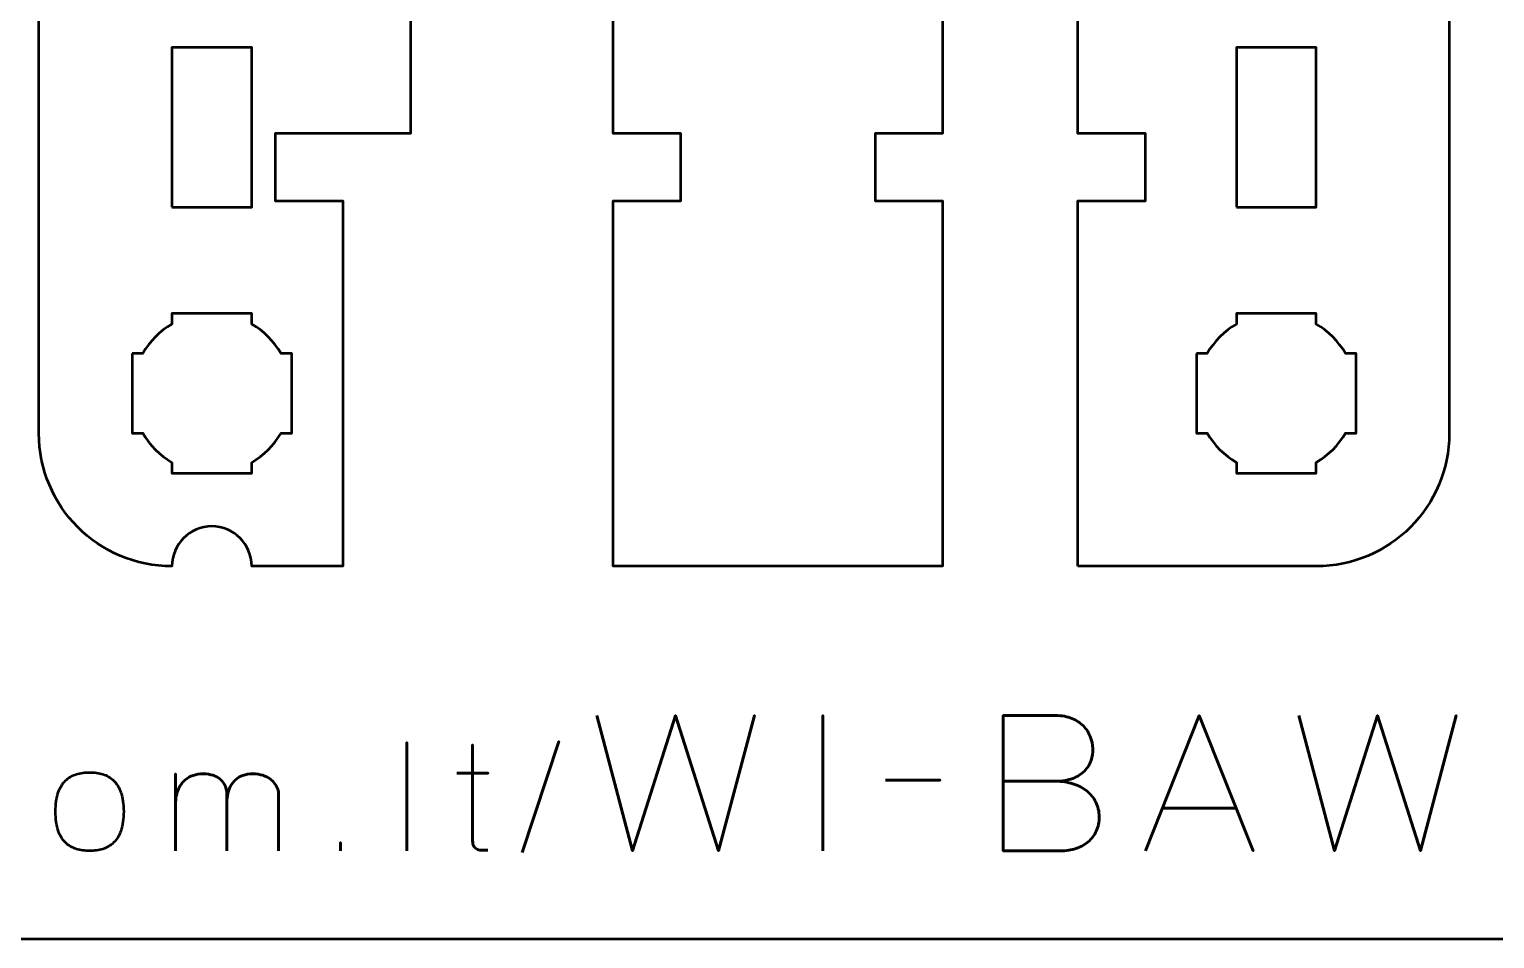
# Model space of a CAD drawing. Header units: centimetres. Extents: x -21 to 0, y -29.7 to 0.
# Drawn here: x -11.29 to -5.78, y -29.7 to -26.28 of the extents above; entities that cross this region are included whole.
import ezdxf

# ---------------------------------------------------------------- set-up
doc = ezdxf.new("R2010")
doc.units = ezdxf.units.CM
doc.header["$MEASUREMENT"] = 0
doc.layers.add('Layer 1', color=7, linetype='Continuous')

msp = doc.modelspace()

# ---------------------------------------------------------------- linework, layer by layer
at = {"layer": 'Layer 1', "lineweight": 53}
for points in [[(-10.75, -26.95), (-10.45, -26.95), (-10.45, -26.35), (-10.75, -26.35), (-10.75, -26.95)], [(-6.75, -26.95), (-6.45, -26.95), (-6.45, -26.35), (-6.75, -26.35), (-6.75, -26.95)]]:
    msp.add_lwpolyline(points, close=True, dxfattribs=at)
at = {"layer": 'Layer 1', "color": 1, "lineweight": 53}
msp.add_open_spline([(-21.00003, -29.19995), (-21.00003, -29.19995), (-21.00003, -8.29992), (-21.00003, -8.29992), (-21.00003, -8.29992), (-21.00003, -8.21709), (-20.93286, -8.14992), (-20.85003, -8.14992), (-20.85003, -8.14992), (-20.7672, -8.14992), (-20.70003, -8.08275), (-20.70003, -7.99992), (-20.70003, -7.99992), (-20.70003, -7.91709), (-20.7672, -7.84992), (-20.85003, -7.84992), (-20.85003, -7.84992), (-20.93286, -7.84992), (-21.00003, -7.78275), (-21.00003, -7.69992), (-21.00003, -7.69992), (-21.00003, -7.61709), (-20.93286, -7.54992), (-20.85003, -7.54992), (-20.85003, -7.54992), (-20.7672, -7.54992), (-20.70003, -7.48275), (-20.70003, -7.39992), (-20.70003, -7.39992), (-20.70003, -7.31709), (-20.7672, -7.24992), (-20.85003, -7.24992), (-20.85003, -7.24992), (-20.93286, -7.24992), (-21.00003, -7.18275), (-21.00003, -7.09992), (-21.00003, -7.09992), (-21.00003, -7.01709), (-20.93286, -6.94992), (-20.85003, -6.94992), (-20.85003, -6.94992), (-20.7672, -6.94992), (-20.70003, -6.88275), (-20.70003, -6.79992), (-20.70003, -6.79992), (-20.70003, -6.71709), (-20.7672, -6.64992), (-20.85003, -6.64992), (-20.85003, -6.64992), (-20.93286, -6.64992), (-21.00003, -6.58275), (-21.00003, -6.49992), (-21.00003, -6.49992), (-21.00003, -6.41709), (-20.93286, -6.34992), (-20.85003, -6.34992), (-20.85003, -6.34992), (-20.7672, -6.34992), (-20.70003, -6.28275), (-20.70003, -6.19992), (-20.70003, -6.19992), (-20.70003, -6.11709), (-20.7672, -6.04992), (-20.85003, -6.04992), (-20.85003, -6.04992), (-20.93286, -6.04992), (-21.00003, -5.98275), (-21.00003, -5.89992), (-21.00003, -5.89992), (-21.00003, -5.81709), (-20.93286, -5.74992), (-20.85003, -5.74992), (-20.85003, -5.74992), (-20.7672, -5.74992), (-20.70003, -5.68275), (-20.70003, -5.59992), (-20.70003, -5.59992), (-20.70003, -5.51709), (-20.7672, -5.44992), (-20.85003, -5.44992), (-20.85003, -5.44992), (-20.93286, -5.44992), (-21.00003, -5.38275), (-21.00003, -5.29992), (-21.00003, -5.29992), (-21.00003, -5.21709), (-20.93286, -5.14992), (-20.85003, -5.14992), (-20.85003, -5.14992), (-20.7672, -5.14992), (-20.70003, -5.08275), (-20.70003, -4.99992), (-20.70003, -4.99992), (-20.70003, -4.91709), (-20.7672, -4.84992), (-20.85003, -4.84992), (-20.85003, -4.84992), (-20.93286, -4.84992), (-21.00003, -4.78275), (-21.00003, -4.69992), (-21.00003, -4.69992), (-21.00003, -4.61709), (-20.93286, -4.54992), (-20.85003, -4.54992), (-20.85003, -4.54992), (-20.7672, -4.54992), (-20.70003, -4.48275), (-20.70003, -4.39992), (-20.70003, -4.39992), (-20.70003, -4.31709), (-20.7672, -4.24992), (-20.85003, -4.24992), (-20.85003, -4.24992), (-20.93286, -4.24992), (-21.00003, -4.18275), (-21.00003, -4.09992), (-21.00003, -4.09992), (-21.00003, -4.01709), (-20.93286, -3.94992), (-20.85003, -3.94992), (-20.85003, -3.94992), (-20.7672, -3.94992), (-20.70003, -3.88275), (-20.70003, -3.79992), (-20.70003, -3.79992), (-20.70003, -3.71709), (-20.7672, -3.64992), (-20.85003, -3.64992), (-20.85003, -3.64992), (-20.93286, -3.64992), (-21.00003, -3.58275), (-21.00003, -3.49992), (-21.00003, -3.49992), (-21.00003, -3.41709), (-20.93286, -3.34992), (-20.85003, -3.34992), (-20.85003, -3.34992), (-20.7672, -3.34992), (-20.70003, -3.28275), (-20.70003, -3.19992), (-20.70003, -3.19992), (-20.70003, -3.11709), (-20.7672, -3.04992), (-20.85003, -3.04992), (-20.85003, -3.04992), (-20.93286, -3.04992), (-21.00003, -2.98275), (-21.00003, -2.89992), (-21.00003, -2.89992), (-21.00003, -2.81709), (-20.93286, -2.74992), (-20.85003, -2.74992), (-20.85003, -2.74992), (-20.7672, -2.74992), (-20.70003, -2.68275), (-20.70003, -2.59992), (-20.70003, -2.59992), (-20.70003, -2.51709), (-20.7672, -2.44992), (-20.85003, -2.44992), (-20.85003, -2.44992), (-20.93286, -2.44992), (-21.00003, -2.38275), (-21.00003, -2.29992), (-21.00003, -2.29992), (-21.00003, -2.21709), (-20.93286, -2.14992), (-20.85003, -2.14992), (-20.85003, -2.14992), (-20.7672, -2.14992), (-20.70003, -2.08275), (-20.70003, -1.99992), (-20.70003, -1.99992), (-20.70003, -1.91709), (-20.7672, -1.84992), (-20.85003, -1.84992), (-20.85003, -1.84992), (-20.93286, -1.84992), (-21.00003, -1.78275), (-21.00003, -1.69992), (-21.00003, -1.69992), (-21.00003, -1.61709), (-20.93286, -1.54992), (-20.85003, -1.54992), (-20.85003, -1.54992), (-20.7672, -1.54992), (-20.70003, -1.48275), (-20.70003, -1.39992), (-20.70003, -1.39992), (-20.70003, -1.31709), (-20.7672, -1.24992), (-20.85003, -1.24992), (-20.85003, -1.24992), (-20.93286, -1.24992), (-21.00003, -1.18275), (-21.00003, -1.09992), (-21.00003, -1.09992), (-21.00003, -1.09992), (-21.00003, -0.49992), (-21.00003, -0.49992), (-21.00003, -0.49992), (-21.00003, -0.22295), (-20.77694, 0.00004), (-20.49994, 0.00004), (-20.49994, 0.00004), (-20.49994, 0.00004), (-0.50008, 0.00004), (-0.50008, 0.00004), (-0.50008, 0.00004), (-0.22294, 0.00004), (0.00002, -0.22295), (0.00002, -0.49992), (0.00002, -0.49992), (0.00002, -0.49992), (0.00002, -29.19995), (0.00002, -29.19995), (0.00002, -29.19995), (0.00002, -29.47695), (-0.22294, -29.70004), (-0.50008, -29.70004), (-0.50008, -29.70004), (-0.50008, -29.70004), (-20.49994, -29.70004), (-20.49994, -29.70004), (-20.49994, -29.70004), (-20.77694, -29.70004), (-21.00003, -29.47695), (-21.00003, -29.19995)], degree=3, knots=[0, 0, 0, 0, 0.0175439, 0.0175439, 0.0175439, 0.0175439, 0.0350877, 0.0350877, 0.0350877, 0.0350877, 0.0526316, 0.0526316, 0.0526316, 0.0526316, 0.0701754, 0.0701754, 0.0701754, 0.0701754, 0.0877193, 0.0877193, 0.0877193, 0.0877193, 0.1052632, 0.1052632, 0.1052632, 0.1052632, 0.122807, 0.122807, 0.122807, 0.122807, 0.1403509, 0.1403509, 0.1403509, 0.1403509, 0.1578947, 0.1578947, 0.1578947, 0.1578947, 0.1754386, 0.1754386, 0.1754386, 0.1754386, 0.1929825, 0.1929825, 0.1929825, 0.1929825, 0.2105263, 0.2105263, 0.2105263, 0.2105263, 0.2280702, 0.2280702, 0.2280702, 0.2280702, 0.245614, 0.245614, 0.245614, 0.245614, 0.2631579, 0.2631579, 0.2631579, 0.2631579, 0.2807018, 0.2807018, 0.2807018, 0.2807018, 0.2982456, 0.2982456, 0.2982456, 0.2982456, 0.3157895, 0.3157895, 0.3157895, 0.3157895, 0.3333333, 0.3333333, 0.3333333, 0.3333333, 0.3508772, 0.3508772, 0.3508772, 0.3508772, 0.3684211, 0.3684211, 0.3684211, 0.3684211, 0.3859649, 0.3859649, 0.3859649, 0.3859649, 0.4035088, 0.4035088, 0.4035088, 0.4035088, 0.4210526, 0.4210526, 0.4210526, 0.4210526, 0.4385965, 0.4385965, 0.4385965, 0.4385965, 0.4561404, 0.4561404, 0.4561404, 0.4561404, 0.4736842, 0.4736842, 0.4736842, 0.4736842, 0.4912281, 0.4912281, 0.4912281, 0.4912281, 0.5087719, 0.5087719, 0.5087719, 0.5087719, 0.5263158, 0.5263158, 0.5263158, 0.5263158, 0.5438596, 0.5438596, 0.5438596, 0.5438596, 0.5614035, 0.5614035, 0.5614035, 0.5614035, 0.5789474, 0.5789474, 0.5789474, 0.5789474, 0.5964912, 0.5964912, 0.5964912, 0.5964912, 0.6140351, 0.6140351, 0.6140351, 0.6140351, 0.6315789, 0.6315789, 0.6315789, 0.6315789, 0.6491228, 0.6491228, 0.6491228, 0.6491228, 0.6666667, 0.6666667, 0.6666667, 0.6666667, 0.6842105, 0.6842105, 0.6842105, 0.6842105, 0.7017544, 0.7017544, 0.7017544, 0.7017544, 0.7192982, 0.7192982, 0.7192982, 0.7192982, 0.7368421, 0.7368421, 0.7368421, 0.7368421, 0.754386, 0.754386, 0.754386, 0.754386, 0.7719298, 0.7719298, 0.7719298, 0.7719298, 0.7894737, 0.7894737, 0.7894737, 0.7894737, 0.8070175, 0.8070175, 0.8070175, 0.8070175, 0.8245614, 0.8245614, 0.8245614, 0.8245614, 0.8421053, 0.8421053, 0.8421053, 0.8421053, 0.8596491, 0.8596491, 0.8596491, 0.8596491, 0.877193, 0.877193, 0.877193, 0.877193, 0.8947368, 0.8947368, 0.8947368, 0.8947368, 0.9122807, 0.9122807, 0.9122807, 0.9122807, 0.9298246, 0.9298246, 0.9298246, 0.9298246, 0.9473684, 0.9473684, 0.9473684, 0.9473684, 0.9649123, 0.9649123, 0.9649123, 0.9649123, 0.9824561, 0.9824561, 0.9824561, 0.9824561, 1, 1, 1, 1], dxfattribs=at)
at = {"layer": 'Layer 1', "color": 3, "lineweight": 53}
msp.add_open_spline([(-7.346, -28.3), (-7.346, -28.3), (-6.45, -28.3), (-6.45, -28.3), (-6.45, -28.3), (-6.17391, -28.3), (-5.95, -28.07609), (-5.95, -27.8), (-5.95, -27.8), (-5.95, -27.8), (-5.95, -23.5), (-5.95, -23.5), (-5.95, -23.5), (-5.95, -23.22391), (-6.17391, -23), (-6.45, -23), (-6.45, -23), (-6.45, -23), (-10.75, -23), (-10.75, -23), (-10.75, -23), (-11.02609, -23), (-11.25, -23.22391), (-11.25, -23.5), (-11.25, -23.5), (-11.25, -23.5), (-11.25, -27.8), (-11.25, -27.8), (-11.25, -27.8), (-11.25, -28.07609), (-11.02609, -28.3), (-10.75, -28.3), (-10.75, -28.3), (-10.75, -28.3), (-10.75, -28.3), (-10.75, -28.3), (-10.75, -28.3), (-10.75, -28.21717), (-10.68283, -28.15), (-10.6, -28.15), (-10.6, -28.15), (-10.51717, -28.15), (-10.45, -28.21717), (-10.45, -28.3), (-10.45, -28.3), (-10.45, -28.3), (-10.108, -28.3), (-10.108, -28.3), (-10.108, -28.3), (-10.108, -28.3), (-10.108, -26.92699), (-10.108, -26.92699), (-10.108, -26.92699), (-10.108, -26.92699), (-10.362, -26.92699), (-10.362, -26.92699), (-10.362, -26.92699), (-10.362, -26.92699), (-10.362, -26.67299), (-10.362, -26.67299), (-10.362, -26.67299), (-10.362, -26.67299), (-9.854, -26.67299), (-9.854, -26.67299), (-9.854, -26.67299), (-9.854, -26.67299), (-9.854, -25.27299), (-9.854, -25.27299), (-9.854, -25.27299), (-9.854, -25.27299), (-9.754, -25.27302), (-9.754, -25.27302), (-9.754, -25.27302), (-9.754, -25.27302), (-9.754, -25.04998), (-9.754, -25.04998), (-9.754, -25.04998), (-9.754, -25.04998), (-9.754, -24.625), (-9.754, -24.625), (-9.754, -24.625), (-9.754, -24.625), (-9.192, -24.62501), (-9.192, -24.62501), (-9.192, -24.62501), (-9.192, -24.62501), (-9.192, -25.04998), (-9.192, -25.04998), (-9.192, -25.04998), (-9.192, -25.04998), (-9.192, -25.27302), (-9.192, -25.27302), (-9.192, -25.27302), (-9.192, -25.27302), (-9.092, -25.27299), (-9.092, -25.27299), (-9.092, -25.27299), (-9.092, -25.27299), (-9.092, -26.67299), (-9.092, -26.67299), (-9.092, -26.67299), (-9.092, -26.67299), (-8.838, -26.67299), (-8.838, -26.67299), (-8.838, -26.67299), (-8.838, -26.67299), (-8.838, -26.92699), (-8.838, -26.92699), (-8.838, -26.92699), (-8.838, -26.92699), (-9.092, -26.92699), (-9.092, -26.92699), (-9.092, -26.92699), (-9.092, -26.92699), (-9.092, -28.3), (-9.092, -28.3), (-9.092, -28.3), (-9.092, -28.3), (-7.854, -28.3), (-7.854, -28.3), (-7.854, -28.3), (-7.854, -28.3), (-7.854, -26.92699), (-7.854, -26.92699), (-7.854, -26.92699), (-7.854, -26.92699), (-8.108, -26.92699), (-8.108, -26.92699), (-8.108, -26.92699), (-8.108, -26.92699), (-8.108, -26.67299), (-8.108, -26.67299), (-8.108, -26.67299), (-8.108, -26.67299), (-7.854, -26.67299), (-7.854, -26.67299), (-7.854, -26.67299), (-7.854, -26.67299), (-7.854, -25.27299), (-7.854, -25.27299), (-7.854, -25.27299), (-7.854, -25.27299), (-7.754, -25.27302), (-7.754, -25.27302), (-7.754, -25.27302), (-7.754, -25.27302), (-7.754, -25.04998), (-7.754, -25.04998), (-7.754, -25.04998), (-7.754, -25.04998), (-7.75399, -24.627), (-7.75399, -24.627), (-7.75399, -24.627), (-7.75399, -24.627), (-7.44599, -24.62701), (-7.44599, -24.62701), (-7.44599, -24.62701), (-7.44599, -24.62701), (-7.446, -25.04998), (-7.446, -25.04998), (-7.446, -25.04998), (-7.446, -25.04998), (-7.446, -25.27302), (-7.446, -25.27302), (-7.446, -25.27302), (-7.446, -25.27302), (-7.346, -25.27299), (-7.346, -25.27299), (-7.346, -25.27299), (-7.346, -25.27299), (-7.346, -26.67299), (-7.346, -26.67299), (-7.346, -26.67299), (-7.346, -26.67299), (-7.092, -26.67299), (-7.092, -26.67299), (-7.092, -26.67299), (-7.092, -26.67299), (-7.092, -26.92699), (-7.092, -26.92699), (-7.092, -26.92699), (-7.092, -26.92699), (-7.346, -26.92699), (-7.346, -26.92699), (-7.346, -26.92699), (-7.346, -26.92699), (-7.346, -28.3), (-7.346, -28.3)], degree=3, knots=[0, 0, 0, 0, 0.0212766, 0.0212766, 0.0212766, 0.0212766, 0.0425532, 0.0425532, 0.0425532, 0.0425532, 0.0638298, 0.0638298, 0.0638298, 0.0638298, 0.0851064, 0.0851064, 0.0851064, 0.0851064, 0.106383, 0.106383, 0.106383, 0.106383, 0.1276596, 0.1276596, 0.1276596, 0.1276596, 0.1489362, 0.1489362, 0.1489362, 0.1489362, 0.1702128, 0.1702128, 0.1702128, 0.1702128, 0.1914894, 0.1914894, 0.1914894, 0.1914894, 0.212766, 0.212766, 0.212766, 0.212766, 0.2340426, 0.2340426, 0.2340426, 0.2340426, 0.2553191, 0.2553191, 0.2553191, 0.2553191, 0.2765957, 0.2765957, 0.2765957, 0.2765957, 0.2978723, 0.2978723, 0.2978723, 0.2978723, 0.3191489, 0.3191489, 0.3191489, 0.3191489, 0.3404255, 0.3404255, 0.3404255, 0.3404255, 0.3617021, 0.3617021, 0.3617021, 0.3617021, 0.3829787, 0.3829787, 0.3829787, 0.3829787, 0.4042553, 0.4042553, 0.4042553, 0.4042553, 0.4255319, 0.4255319, 0.4255319, 0.4255319, 0.4468085, 0.4468085, 0.4468085, 0.4468085, 0.4680851, 0.4680851, 0.4680851, 0.4680851, 0.4893617, 0.4893617, 0.4893617, 0.4893617, 0.5106383, 0.5106383, 0.5106383, 0.5106383, 0.5319149, 0.5319149, 0.5319149, 0.5319149, 0.5531915, 0.5531915, 0.5531915, 0.5531915, 0.5744681, 0.5744681, 0.5744681, 0.5744681, 0.5957447, 0.5957447, 0.5957447, 0.5957447, 0.6170213, 0.6170213, 0.6170213, 0.6170213, 0.6382979, 0.6382979, 0.6382979, 0.6382979, 0.6595745, 0.6595745, 0.6595745, 0.6595745, 0.6808511, 0.6808511, 0.6808511, 0.6808511, 0.7021277, 0.7021277, 0.7021277, 0.7021277, 0.7234043, 0.7234043, 0.7234043, 0.7234043, 0.7446809, 0.7446809, 0.7446809, 0.7446809, 0.7659574, 0.7659574, 0.7659574, 0.7659574, 0.787234, 0.787234, 0.787234, 0.787234, 0.8085106, 0.8085106, 0.8085106, 0.8085106, 0.8297872, 0.8297872, 0.8297872, 0.8297872, 0.8510638, 0.8510638, 0.8510638, 0.8510638, 0.8723404, 0.8723404, 0.8723404, 0.8723404, 0.893617, 0.893617, 0.893617, 0.893617, 0.9148936, 0.9148936, 0.9148936, 0.9148936, 0.9361702, 0.9361702, 0.9361702, 0.9361702, 0.9574468, 0.9574468, 0.9574468, 0.9574468, 0.9787234, 0.9787234, 0.9787234, 0.9787234, 1, 1, 1, 1], dxfattribs=at)
at = {"layer": 'Layer 1', "lineweight": 53}
for points in [[(-10.9, -27.5), (-10.9, -27.5), (-10.85985, -27.5), (-10.85985, -27.5), (-10.85985, -27.5), (-10.8335, -27.45447), (-10.79553, -27.4165), (-10.75, -27.39015), (-10.75, -27.39015), (-10.75, -27.39015), (-10.75, -27.35), (-10.75, -27.35), (-10.75, -27.35), (-10.75, -27.35), (-10.6, -27.35), (-10.6, -27.35), (-10.6, -27.35), (-10.6, -27.35), (-10.45, -27.35), (-10.45, -27.35), (-10.45, -27.35), (-10.45, -27.35), (-10.45, -27.39015), (-10.45, -27.39015), (-10.45, -27.39015), (-10.40447, -27.4165), (-10.3665, -27.45447), (-10.34015, -27.5), (-10.34015, -27.5), (-10.34015, -27.5), (-10.3, -27.5), (-10.3, -27.5), (-10.3, -27.5), (-10.3, -27.5), (-10.3, -27.65), (-10.3, -27.65), (-10.3, -27.65), (-10.3, -27.65), (-10.3, -27.8), (-10.3, -27.8), (-10.3, -27.8), (-10.3, -27.8), (-10.34015, -27.8), (-10.34015, -27.8), (-10.34015, -27.8), (-10.3665, -27.84553), (-10.40447, -27.8835), (-10.45, -27.90985), (-10.45, -27.90985), (-10.45, -27.90985), (-10.45, -27.95), (-10.45, -27.95), (-10.45, -27.95), (-10.45, -27.95), (-10.6, -27.95), (-10.6, -27.95), (-10.6, -27.95), (-10.6, -27.95), (-10.75, -27.95), (-10.75, -27.95), (-10.75, -27.95), (-10.75, -27.95), (-10.75, -27.90985), (-10.75, -27.90985), (-10.75, -27.90985), (-10.79553, -27.8835), (-10.8335, -27.84553), (-10.85985, -27.8), (-10.85985, -27.8), (-10.85985, -27.8), (-10.9, -27.8), (-10.9, -27.8), (-10.9, -27.8), (-10.9, -27.8), (-10.9, -27.65), (-10.9, -27.65), (-10.9, -27.65), (-10.9, -27.65), (-10.9, -27.5), (-10.9, -27.5)], [(-6.9, -27.5), (-6.9, -27.5), (-6.85985, -27.5), (-6.85985, -27.5), (-6.85985, -27.5), (-6.8335, -27.45447), (-6.79553, -27.4165), (-6.75, -27.39015), (-6.75, -27.39015), (-6.75, -27.39015), (-6.75, -27.35), (-6.75, -27.35), (-6.75, -27.35), (-6.75, -27.35), (-6.6, -27.35), (-6.6, -27.35), (-6.6, -27.35), (-6.6, -27.35), (-6.45, -27.35), (-6.45, -27.35), (-6.45, -27.35), (-6.45, -27.35), (-6.45, -27.39015), (-6.45, -27.39015), (-6.45, -27.39015), (-6.40447, -27.4165), (-6.3665, -27.45447), (-6.34015, -27.5), (-6.34015, -27.5), (-6.34015, -27.5), (-6.3, -27.5), (-6.3, -27.5), (-6.3, -27.5), (-6.3, -27.5), (-6.3, -27.65), (-6.3, -27.65), (-6.3, -27.65), (-6.3, -27.65), (-6.3, -27.8), (-6.3, -27.8), (-6.3, -27.8), (-6.3, -27.8), (-6.34015, -27.8), (-6.34015, -27.8), (-6.34015, -27.8), (-6.3665, -27.84553), (-6.40447, -27.8835), (-6.45, -27.90985), (-6.45, -27.90985), (-6.45, -27.90985), (-6.45, -27.95), (-6.45, -27.95), (-6.45, -27.95), (-6.45, -27.95), (-6.6, -27.95), (-6.6, -27.95), (-6.6, -27.95), (-6.6, -27.95), (-6.75, -27.95), (-6.75, -27.95), (-6.75, -27.95), (-6.75, -27.95), (-6.75, -27.90985), (-6.75, -27.90985), (-6.75, -27.90985), (-6.79553, -27.8835), (-6.8335, -27.84553), (-6.85985, -27.8), (-6.85985, -27.8), (-6.85985, -27.8), (-6.9, -27.8), (-6.9, -27.8), (-6.9, -27.8), (-6.9, -27.8), (-6.9, -27.65), (-6.9, -27.65), (-6.9, -27.65), (-6.9, -27.65), (-6.9, -27.5), (-6.9, -27.5)]]:
    msp.add_open_spline(points, degree=3, knots=[0, 0, 0, 0, 0.05, 0.05, 0.05, 0.05, 0.1, 0.1, 0.1, 0.1, 0.15, 0.15, 0.15, 0.15, 0.2, 0.2, 0.2, 0.2, 0.25, 0.25, 0.25, 0.25, 0.3, 0.3, 0.3, 0.3, 0.35, 0.35, 0.35, 0.35, 0.4, 0.4, 0.4, 0.4, 0.45, 0.45, 0.45, 0.45, 0.5, 0.5, 0.5, 0.5, 0.55, 0.55, 0.55, 0.55, 0.6, 0.6, 0.6, 0.6, 0.65, 0.65, 0.65, 0.65, 0.7, 0.7, 0.7, 0.7, 0.75, 0.75, 0.75, 0.75, 0.8, 0.8, 0.8, 0.8, 0.85, 0.85, 0.85, 0.85, 0.9, 0.9, 0.9, 0.9, 0.95, 0.95, 0.95, 0.95, 1, 1, 1, 1], dxfattribs=at)
at = {"layer": 'Layer 1', "color": 5, "lineweight": 53}
for points, knots in [([(-9.15278, -28.86121), (-9.15278, -28.86121), (-9.01872, -29.36992), (-9.01872, -29.36992), (-9.01872, -29.36992), (-9.01872, -29.36992), (-8.85715, -28.86121), (-8.85715, -28.86121), (-8.85715, -28.86121), (-8.85715, -28.86121), (-8.69558, -29.36992), (-8.69558, -29.36992), (-8.69558, -29.36992), (-8.69558, -29.36992), (-8.56152, -28.86121), (-8.56152, -28.86121), (-8.56152, -28.86121), (-8.56152, -28.86121), (-8.69558, -29.36992), (-8.69558, -29.36992), (-8.69558, -29.36992), (-8.69558, -29.36992), (-8.85715, -28.86121), (-8.85715, -28.86121), (-8.85715, -28.86121), (-8.85715, -28.86121), (-9.01872, -29.36992), (-9.01872, -29.36992), (-9.01872, -29.36992), (-9.01872, -29.36992), (-9.15278, -28.86121), (-9.15278, -28.86121)], [0, 0, 0, 0, 0.125, 0.125, 0.125, 0.125, 0.25, 0.25, 0.25, 0.25, 0.375, 0.375, 0.375, 0.375, 0.5, 0.5, 0.5, 0.5, 0.625, 0.625, 0.625, 0.625, 0.75, 0.75, 0.75, 0.75, 0.875, 0.875, 0.875, 0.875, 1, 1, 1, 1]), ([(-8.30399, -29.36992), (-8.30399, -29.36992), (-8.30399, -28.86121), (-8.30399, -28.86121), (-8.30399, -28.86121), (-8.30399, -28.86121), (-8.30399, -29.36992), (-8.30399, -29.36992)], [0, 0, 0, 0, 0.5, 0.5, 0.5, 0.5, 1, 1, 1, 1]), ([(-7.62595, -29.10816), (-7.62595, -29.10816), (-7.43051, -29.10816), (-7.43051, -29.10816), (-7.43051, -29.10816), (-7.40511, -29.10804), (-7.38347, -29.10451), (-7.36524, -29.09757), (-7.36524, -29.09757), (-7.34714, -29.09075), (-7.33244, -29.08146), (-7.32103, -29.06982), (-7.32103, -29.06982), (-7.30962, -29.05818), (-7.30139, -29.04501), (-7.29622, -29.03043), (-7.29622, -29.03043), (-7.29116, -29.01596), (-7.28881, -29.00091), (-7.2894, -28.98539), (-7.2894, -28.98539), (-7.2901, -28.96987), (-7.2934, -28.95482), (-7.29927, -28.94012), (-7.29927, -28.94012), (-7.30504, -28.92542), (-7.31374, -28.91213), (-7.32515, -28.90025), (-7.32515, -28.90025), (-7.33655, -28.88838), (-7.35078, -28.87897), (-7.36807, -28.87203), (-7.36807, -28.87203), (-7.38535, -28.86497), (-7.4057, -28.86133), (-7.4291, -28.86121), (-7.4291, -28.86121), (-7.4291, -28.86121), (-7.62595, -28.86121), (-7.62595, -28.86121), (-7.62595, -28.86121), (-7.62595, -28.86121), (-7.62595, -29.36992), (-7.62595, -29.36992), (-7.62595, -29.36992), (-7.62595, -29.36992), (-7.40934, -29.36992), (-7.40934, -29.36992), (-7.40934, -29.36992), (-7.38912, -29.36992), (-7.3703, -29.36698), (-7.3529, -29.36122), (-7.3529, -29.36122), (-7.33549, -29.35534), (-7.32032, -29.34699), (-7.30715, -29.33582), (-7.30715, -29.33582), (-7.2941, -29.32476), (-7.28387, -29.31136), (-7.27658, -29.29548), (-7.27658, -29.29548), (-7.26929, -29.27961), (-7.26553, -29.26162), (-7.26541, -29.24151), (-7.26541, -29.24151), (-7.26588, -29.22128), (-7.27011, -29.20306), (-7.27823, -29.18671), (-7.27823, -29.18671), (-7.28634, -29.17036), (-7.29763, -29.15637), (-7.31221, -29.14461), (-7.31221, -29.14461), (-7.32679, -29.13297), (-7.3442, -29.12391), (-7.36419, -29.11768), (-7.36419, -29.11768), (-7.38418, -29.11145), (-7.40628, -29.10827), (-7.43051, -29.10816), (-7.43051, -29.10816), (-7.40628, -29.10827), (-7.38418, -29.11145), (-7.36419, -29.11768), (-7.36419, -29.11768), (-7.3442, -29.12391), (-7.32679, -29.13297), (-7.31221, -29.14461), (-7.31221, -29.14461), (-7.29763, -29.15637), (-7.28634, -29.17036), (-7.27823, -29.18671), (-7.27823, -29.18671), (-7.27011, -29.20306), (-7.26588, -29.22128), (-7.26541, -29.24151), (-7.26541, -29.24151), (-7.26553, -29.26162), (-7.26929, -29.27961), (-7.27658, -29.29548), (-7.27658, -29.29548), (-7.28387, -29.31136), (-7.2941, -29.32476), (-7.30715, -29.33582), (-7.30715, -29.33582), (-7.32032, -29.34699), (-7.33549, -29.35534), (-7.3529, -29.36122), (-7.3529, -29.36122), (-7.3703, -29.36698), (-7.38912, -29.36992), (-7.40934, -29.36992), (-7.40934, -29.36992), (-7.40934, -29.36992), (-7.62595, -29.36992), (-7.62595, -29.36992), (-7.62595, -29.36992), (-7.62595, -29.36992), (-7.62595, -28.86121), (-7.62595, -28.86121), (-7.62595, -28.86121), (-7.62595, -28.86121), (-7.4291, -28.86121), (-7.4291, -28.86121), (-7.4291, -28.86121), (-7.4057, -28.86133), (-7.38535, -28.86497), (-7.36807, -28.87203), (-7.36807, -28.87203), (-7.35078, -28.87897), (-7.33655, -28.88838), (-7.32515, -28.90025), (-7.32515, -28.90025), (-7.31374, -28.91213), (-7.30504, -28.92542), (-7.29927, -28.94012), (-7.29927, -28.94012), (-7.2934, -28.95482), (-7.2901, -28.96987), (-7.2894, -28.98539), (-7.2894, -28.98539), (-7.28881, -29.00091), (-7.29116, -29.01596), (-7.29622, -29.03043), (-7.29622, -29.03043), (-7.30139, -29.04501), (-7.30962, -29.05818), (-7.32103, -29.06982), (-7.32103, -29.06982), (-7.33244, -29.08146), (-7.34714, -29.09075), (-7.36524, -29.09757), (-7.36524, -29.09757), (-7.38347, -29.10451), (-7.40511, -29.10804), (-7.43051, -29.10816), (-7.43051, -29.10816), (-7.43051, -29.10816), (-7.62595, -29.10816), (-7.62595, -29.10816)], [0, 0, 0, 0, 0.025, 0.025, 0.025, 0.025, 0.05, 0.05, 0.05, 0.05, 0.075, 0.075, 0.075, 0.075, 0.1, 0.1, 0.1, 0.1, 0.125, 0.125, 0.125, 0.125, 0.15, 0.15, 0.15, 0.15, 0.175, 0.175, 0.175, 0.175, 0.2, 0.2, 0.2, 0.2, 0.225, 0.225, 0.225, 0.225, 0.25, 0.25, 0.25, 0.25, 0.275, 0.275, 0.275, 0.275, 0.3, 0.3, 0.3, 0.3, 0.325, 0.325, 0.325, 0.325, 0.35, 0.35, 0.35, 0.35, 0.375, 0.375, 0.375, 0.375, 0.4, 0.4, 0.4, 0.4, 0.425, 0.425, 0.425, 0.425, 0.45, 0.45, 0.45, 0.45, 0.475, 0.475, 0.475, 0.475, 0.5, 0.5, 0.5, 0.5, 0.525, 0.525, 0.525, 0.525, 0.55, 0.55, 0.55, 0.55, 0.575, 0.575, 0.575, 0.575, 0.6, 0.6, 0.6, 0.6, 0.625, 0.625, 0.625, 0.625, 0.65, 0.65, 0.65, 0.65, 0.675, 0.675, 0.675, 0.675, 0.7, 0.7, 0.7, 0.7, 0.725, 0.725, 0.725, 0.725, 0.75, 0.75, 0.75, 0.75, 0.775, 0.775, 0.775, 0.775, 0.8, 0.8, 0.8, 0.8, 0.825, 0.825, 0.825, 0.825, 0.85, 0.85, 0.85, 0.85, 0.875, 0.875, 0.875, 0.875, 0.9, 0.9, 0.9, 0.9, 0.925, 0.925, 0.925, 0.925, 0.95, 0.95, 0.95, 0.95, 0.975, 0.975, 0.975, 0.975, 1, 1, 1, 1]), ([(-7.09184, -29.36992), (-7.09184, -29.36992), (-6.89005, -28.86121), (-6.89005, -28.86121), (-6.89005, -28.86121), (-6.89005, -28.86121), (-6.68755, -29.36992), (-6.68755, -29.36992), (-6.68755, -29.36992), (-6.68755, -29.36992), (-6.89005, -28.86121), (-6.89005, -28.86121), (-6.89005, -28.86121), (-6.89005, -28.86121), (-7.09184, -29.36992), (-7.09184, -29.36992)], [0, 0, 0, 0, 0.25, 0.25, 0.25, 0.25, 0.5, 0.5, 0.5, 0.5, 0.75, 0.75, 0.75, 0.75, 1, 1, 1, 1]), ([(-6.5154, -28.86121), (-6.5154, -28.86121), (-6.38134, -29.36992), (-6.38134, -29.36992), (-6.38134, -29.36992), (-6.38134, -29.36992), (-6.21977, -28.86121), (-6.21977, -28.86121), (-6.21977, -28.86121), (-6.21977, -28.86121), (-6.0582, -29.36992), (-6.0582, -29.36992), (-6.0582, -29.36992), (-6.0582, -29.36992), (-5.92414, -28.86121), (-5.92414, -28.86121), (-5.92414, -28.86121), (-5.92414, -28.86121), (-6.0582, -29.36992), (-6.0582, -29.36992), (-6.0582, -29.36992), (-6.0582, -29.36992), (-6.21977, -28.86121), (-6.21977, -28.86121), (-6.21977, -28.86121), (-6.21977, -28.86121), (-6.38134, -29.36992), (-6.38134, -29.36992), (-6.38134, -29.36992), (-6.38134, -29.36992), (-6.5154, -28.86121), (-6.5154, -28.86121)], [0, 0, 0, 0, 0.125, 0.125, 0.125, 0.125, 0.25, 0.25, 0.25, 0.25, 0.375, 0.375, 0.375, 0.375, 0.5, 0.5, 0.5, 0.5, 0.625, 0.625, 0.625, 0.625, 0.75, 0.75, 0.75, 0.75, 0.875, 0.875, 0.875, 0.875, 1, 1, 1, 1]), ([(-9.86737, -29.36992), (-9.86737, -29.36992), (-9.86737, -28.96296), (-9.86737, -28.96296), (-9.86737, -28.96296), (-9.86737, -28.96296), (-9.86737, -29.36992), (-9.86737, -29.36992)], [0, 0, 0, 0, 0.5, 0.5, 0.5, 0.5, 1, 1, 1, 1]), ([(-9.43444, -29.37556), (-9.43444, -29.37556), (-9.29615, -28.95901), (-9.29615, -28.95901), (-9.29615, -28.95901), (-9.29615, -28.95901), (-9.43444, -29.37556), (-9.43444, -29.37556)], [0, 0, 0, 0, 0.5, 0.5, 0.5, 0.5, 1, 1, 1, 1]), ([(-9.56257, -29.3671), (-9.56953, -29.36766), (-9.57649, -29.36785), (-9.58327, -29.36766), (-9.58327, -29.36766), (-9.59004, -29.36747), (-9.59616, -29.36644), (-9.60171, -29.36437), (-9.60171, -29.36437), (-9.60726, -29.36239), (-9.61168, -29.35882), (-9.61506, -29.35374), (-9.61506, -29.35374), (-9.61836, -29.34866), (-9.62005, -29.34142), (-9.62014, -29.3321), (-9.62014, -29.3321), (-9.62014, -29.32768), (-9.62014, -29.32016), (-9.62014, -29.30962), (-9.62014, -29.30962), (-9.62014, -29.29899), (-9.62014, -29.28619), (-9.62014, -29.27105), (-9.62014, -29.27105), (-9.62014, -29.2559), (-9.62014, -29.23935), (-9.62014, -29.22138), (-9.62014, -29.22138), (-9.62014, -29.20341), (-9.62014, -29.18488), (-9.62014, -29.16569), (-9.62014, -29.16569), (-9.62014, -29.1465), (-9.62014, -29.12759), (-9.62014, -29.10887), (-9.62014, -29.10887), (-9.62014, -29.09015), (-9.62014, -29.07255), (-9.62014, -29.056), (-9.62014, -29.056), (-9.62014, -29.03944), (-9.62014, -29.02476), (-9.62014, -29.01207), (-9.62014, -29.01207), (-9.62014, -28.99927), (-9.62014, -28.9893), (-9.62014, -28.98196), (-9.62014, -28.98196), (-9.62014, -28.97472), (-9.62014, -28.97095), (-9.62014, -28.97086), (-9.62014, -28.97086), (-9.62014, -28.97095), (-9.62014, -28.97472), (-9.62014, -28.98196), (-9.62014, -28.98196), (-9.62014, -28.9893), (-9.62014, -28.99927), (-9.62014, -29.01207), (-9.62014, -29.01207), (-9.62014, -29.02476), (-9.62014, -29.03944), (-9.62014, -29.056), (-9.62014, -29.056), (-9.62014, -29.07255), (-9.62014, -29.09015), (-9.62014, -29.10887), (-9.62014, -29.10887), (-9.62014, -29.12759), (-9.62014, -29.1465), (-9.62014, -29.16569), (-9.62014, -29.16569), (-9.62014, -29.18488), (-9.62014, -29.20341), (-9.62014, -29.22138), (-9.62014, -29.22138), (-9.62014, -29.23935), (-9.62014, -29.2559), (-9.62014, -29.27105), (-9.62014, -29.27105), (-9.62014, -29.28619), (-9.62014, -29.29899), (-9.62014, -29.30962), (-9.62014, -29.30962), (-9.62014, -29.32016), (-9.62014, -29.32768), (-9.62014, -29.3321), (-9.62014, -29.3321), (-9.62005, -29.34142), (-9.61836, -29.34866), (-9.61506, -29.35374), (-9.61506, -29.35374), (-9.61168, -29.35882), (-9.60726, -29.36239), (-9.60171, -29.36437), (-9.60171, -29.36437), (-9.59616, -29.36644), (-9.59004, -29.36747), (-9.58327, -29.36766), (-9.58327, -29.36766), (-9.57649, -29.36785), (-9.56953, -29.36766), (-9.56257, -29.3671)], [0, 0, 0, 0, 0.0384615, 0.0384615, 0.0384615, 0.0384615, 0.0769231, 0.0769231, 0.0769231, 0.0769231, 0.1153846, 0.1153846, 0.1153846, 0.1153846, 0.1538462, 0.1538462, 0.1538462, 0.1538462, 0.1923077, 0.1923077, 0.1923077, 0.1923077, 0.2307692, 0.2307692, 0.2307692, 0.2307692, 0.2692308, 0.2692308, 0.2692308, 0.2692308, 0.3076923, 0.3076923, 0.3076923, 0.3076923, 0.3461538, 0.3461538, 0.3461538, 0.3461538, 0.3846154, 0.3846154, 0.3846154, 0.3846154, 0.4230769, 0.4230769, 0.4230769, 0.4230769, 0.4615385, 0.4615385, 0.4615385, 0.4615385, 0.5, 0.5, 0.5, 0.5, 0.5384615, 0.5384615, 0.5384615, 0.5384615, 0.5769231, 0.5769231, 0.5769231, 0.5769231, 0.6153846, 0.6153846, 0.6153846, 0.6153846, 0.6538462, 0.6538462, 0.6538462, 0.6538462, 0.6923077, 0.6923077, 0.6923077, 0.6923077, 0.7307692, 0.7307692, 0.7307692, 0.7307692, 0.7692308, 0.7692308, 0.7692308, 0.7692308, 0.8076923, 0.8076923, 0.8076923, 0.8076923, 0.8461538, 0.8461538, 0.8461538, 0.8461538, 0.8846154, 0.8846154, 0.8846154, 0.8846154, 0.9230769, 0.9230769, 0.9230769, 0.9230769, 0.9615385, 0.9615385, 0.9615385, 0.9615385, 1, 1, 1, 1]), ([(-11.05947, -29.36992), (-11.04169, -29.37001), (-11.02514, -29.36776), (-11.00971, -29.36296), (-11.00971, -29.36296), (-10.99428, -29.35816), (-10.98064, -29.35016), (-10.96897, -29.33897), (-10.96897, -29.33897), (-10.95721, -29.32778), (-10.94809, -29.31263), (-10.94141, -29.29344), (-10.94141, -29.29344), (-10.93483, -29.27434), (-10.93144, -29.25054), (-10.93134, -29.22204), (-10.93134, -29.22204), (-10.93144, -29.19363), (-10.93483, -29.16992), (-10.94141, -29.15092), (-10.94141, -29.15092), (-10.94809, -29.13191), (-10.95721, -29.11677), (-10.96897, -29.10557), (-10.96897, -29.10557), (-10.98064, -29.09447), (-10.99428, -29.08648), (-11.00971, -29.08168), (-11.00971, -29.08168), (-11.02514, -29.07688), (-11.04169, -29.07462), (-11.05947, -29.07472), (-11.05947, -29.07472), (-11.07706, -29.07462), (-11.09362, -29.07688), (-11.10905, -29.08168), (-11.10905, -29.08168), (-11.12448, -29.08648), (-11.13802, -29.09447), (-11.14978, -29.10557), (-11.14978, -29.10557), (-11.16154, -29.11677), (-11.17076, -29.13191), (-11.17744, -29.15092), (-11.17744, -29.15092), (-11.18412, -29.16992), (-11.18751, -29.19363), (-11.1876, -29.22204), (-11.1876, -29.22204), (-11.18751, -29.25054), (-11.18412, -29.27434), (-11.17744, -29.29344), (-11.17744, -29.29344), (-11.17076, -29.31263), (-11.16154, -29.32778), (-11.14978, -29.33897), (-11.14978, -29.33897), (-11.13802, -29.35016), (-11.12448, -29.35816), (-11.10905, -29.36296), (-11.10905, -29.36296), (-11.09362, -29.36776), (-11.07706, -29.37001), (-11.05947, -29.36992)], [0, 0, 0, 0, 0.0625, 0.0625, 0.0625, 0.0625, 0.125, 0.125, 0.125, 0.125, 0.1875, 0.1875, 0.1875, 0.1875, 0.25, 0.25, 0.25, 0.25, 0.3125, 0.3125, 0.3125, 0.3125, 0.375, 0.375, 0.375, 0.375, 0.4375, 0.4375, 0.4375, 0.4375, 0.5, 0.5, 0.5, 0.5, 0.5625, 0.5625, 0.5625, 0.5625, 0.625, 0.625, 0.625, 0.625, 0.6875, 0.6875, 0.6875, 0.6875, 0.75, 0.75, 0.75, 0.75, 0.8125, 0.8125, 0.8125, 0.8125, 0.875, 0.875, 0.875, 0.875, 0.9375, 0.9375, 0.9375, 0.9375, 1, 1, 1, 1]), ([(-11.05947, -29.36992), (-11.04169, -29.37001), (-11.02514, -29.36776), (-11.00971, -29.36296), (-11.00971, -29.36296), (-10.99428, -29.35816), (-10.98064, -29.35016), (-10.96897, -29.33897), (-10.96897, -29.33897), (-10.95721, -29.32778), (-10.94809, -29.31263), (-10.94141, -29.29344), (-10.94141, -29.29344), (-10.93483, -29.27434), (-10.93144, -29.25054), (-10.93134, -29.22204), (-10.93134, -29.22204), (-10.93144, -29.19363), (-10.93483, -29.16992), (-10.94141, -29.15092), (-10.94141, -29.15092), (-10.94809, -29.13191), (-10.95721, -29.11677), (-10.96897, -29.10557), (-10.96897, -29.10557), (-10.98064, -29.09447), (-10.99428, -29.08648), (-11.00971, -29.08168), (-11.00971, -29.08168), (-11.02514, -29.07688), (-11.04169, -29.07462), (-11.05947, -29.07472), (-11.05947, -29.07472), (-11.07706, -29.07462), (-11.09362, -29.07688), (-11.10905, -29.08168), (-11.10905, -29.08168), (-11.12448, -29.08648), (-11.13802, -29.09447), (-11.14978, -29.10557), (-11.14978, -29.10557), (-11.16154, -29.11677), (-11.17076, -29.13191), (-11.17744, -29.15092), (-11.17744, -29.15092), (-11.18412, -29.16992), (-11.18751, -29.19363), (-11.1876, -29.22204), (-11.1876, -29.22204), (-11.18751, -29.25054), (-11.18412, -29.27434), (-11.17744, -29.29344), (-11.17744, -29.29344), (-11.17076, -29.31263), (-11.16154, -29.32778), (-11.14978, -29.33897), (-11.14978, -29.33897), (-11.13802, -29.35016), (-11.12448, -29.35816), (-11.10905, -29.36296), (-11.10905, -29.36296), (-11.09362, -29.36776), (-11.07706, -29.37001), (-11.05947, -29.36992)], [0, 0, 0, 0, 0.0625, 0.0625, 0.0625, 0.0625, 0.125, 0.125, 0.125, 0.125, 0.1875, 0.1875, 0.1875, 0.1875, 0.25, 0.25, 0.25, 0.25, 0.3125, 0.3125, 0.3125, 0.3125, 0.375, 0.375, 0.375, 0.375, 0.4375, 0.4375, 0.4375, 0.4375, 0.5, 0.5, 0.5, 0.5, 0.5625, 0.5625, 0.5625, 0.5625, 0.625, 0.625, 0.625, 0.625, 0.6875, 0.6875, 0.6875, 0.6875, 0.75, 0.75, 0.75, 0.75, 0.8125, 0.8125, 0.8125, 0.8125, 0.875, 0.875, 0.875, 0.875, 0.9375, 0.9375, 0.9375, 0.9375, 1, 1, 1, 1]), ([(-10.54358, -29.36992), (-10.54358, -29.36983), (-10.54358, -29.3671), (-10.54358, -29.36174), (-10.54358, -29.36174), (-10.54358, -29.35647), (-10.54358, -29.34922), (-10.54358, -29.3401), (-10.54358, -29.3401), (-10.54358, -29.33088), (-10.54358, -29.32053), (-10.54358, -29.30887), (-10.54358, -29.30887), (-10.54358, -29.2973), (-10.54358, -29.28516), (-10.54358, -29.27237), (-10.54358, -29.27237), (-10.54358, -29.25967), (-10.54358, -29.24715), (-10.54358, -29.23474), (-10.54358, -29.23474), (-10.54358, -29.22232), (-10.54358, -29.21065), (-10.54358, -29.19993), (-10.54358, -29.19993), (-10.54358, -29.18911), (-10.54358, -29.17989), (-10.54358, -29.17208), (-10.54358, -29.17208), (-10.54358, -29.16437), (-10.54358, -29.15882), (-10.54358, -29.15543), (-10.54358, -29.15543), (-10.54348, -29.15016), (-10.54433, -29.14424), (-10.54593, -29.13775), (-10.54593, -29.13775), (-10.54753, -29.13116), (-10.55026, -29.12458), (-10.55411, -29.11799), (-10.55411, -29.11799), (-10.55797, -29.11131), (-10.56333, -29.1052), (-10.57001, -29.09955), (-10.57001, -29.09955), (-10.57678, -29.09391), (-10.58525, -29.08939), (-10.59541, -29.08591), (-10.59541, -29.08591), (-10.60567, -29.08243), (-10.61789, -29.08055), (-10.63219, -29.08036), (-10.63219, -29.08036), (-10.64649, -29.08036), (-10.65929, -29.08234), (-10.67048, -29.08629), (-10.67048, -29.08629), (-10.68177, -29.09033), (-10.69146, -29.09588), (-10.69974, -29.10294), (-10.69974, -29.10294), (-10.70792, -29.11), (-10.71479, -29.11809), (-10.72015, -29.1273), (-10.72015, -29.1273), (-10.72551, -29.13643), (-10.72947, -29.14612), (-10.7321, -29.15647), (-10.7321, -29.15647), (-10.73473, -29.16672), (-10.73605, -29.17716), (-10.73605, -29.18761), (-10.73605, -29.18761), (-10.73605, -29.17716), (-10.73473, -29.16672), (-10.7321, -29.15647), (-10.7321, -29.15647), (-10.72947, -29.14612), (-10.72551, -29.13643), (-10.72015, -29.1273), (-10.72015, -29.1273), (-10.71479, -29.11809), (-10.70792, -29.11), (-10.69974, -29.10294), (-10.69974, -29.10294), (-10.69146, -29.09588), (-10.68177, -29.09033), (-10.67048, -29.08629), (-10.67048, -29.08629), (-10.65929, -29.08234), (-10.64649, -29.08036), (-10.63219, -29.08036), (-10.63219, -29.08036), (-10.61789, -29.08055), (-10.60567, -29.08243), (-10.59541, -29.08591), (-10.59541, -29.08591), (-10.58525, -29.08939), (-10.57678, -29.09391), (-10.57001, -29.09955), (-10.57001, -29.09955), (-10.56333, -29.1052), (-10.55797, -29.11131), (-10.55411, -29.11799), (-10.55411, -29.11799), (-10.55026, -29.12458), (-10.54753, -29.13116), (-10.54593, -29.13775), (-10.54593, -29.13775), (-10.54433, -29.14424), (-10.54348, -29.15016), (-10.54358, -29.15543), (-10.54358, -29.15543), (-10.54358, -29.15882), (-10.54358, -29.16437), (-10.54358, -29.17208), (-10.54358, -29.17208), (-10.54358, -29.17989), (-10.54358, -29.18911), (-10.54358, -29.19993), (-10.54358, -29.19993), (-10.54358, -29.21065), (-10.54358, -29.22232), (-10.54358, -29.23474), (-10.54358, -29.23474), (-10.54358, -29.24715), (-10.54358, -29.25967), (-10.54358, -29.27237), (-10.54358, -29.27237), (-10.54358, -29.28516), (-10.54358, -29.2973), (-10.54358, -29.30887), (-10.54358, -29.30887), (-10.54358, -29.32053), (-10.54358, -29.33088), (-10.54358, -29.3401), (-10.54358, -29.3401), (-10.54358, -29.34922), (-10.54358, -29.35647), (-10.54358, -29.36174), (-10.54358, -29.36174), (-10.54358, -29.3671), (-10.54358, -29.36983), (-10.54358, -29.36992)], [0, 0, 0, 0, 0.0277778, 0.0277778, 0.0277778, 0.0277778, 0.0555556, 0.0555556, 0.0555556, 0.0555556, 0.0833333, 0.0833333, 0.0833333, 0.0833333, 0.1111111, 0.1111111, 0.1111111, 0.1111111, 0.1388889, 0.1388889, 0.1388889, 0.1388889, 0.1666667, 0.1666667, 0.1666667, 0.1666667, 0.1944444, 0.1944444, 0.1944444, 0.1944444, 0.2222222, 0.2222222, 0.2222222, 0.2222222, 0.25, 0.25, 0.25, 0.25, 0.2777778, 0.2777778, 0.2777778, 0.2777778, 0.3055556, 0.3055556, 0.3055556, 0.3055556, 0.3333333, 0.3333333, 0.3333333, 0.3333333, 0.3611111, 0.3611111, 0.3611111, 0.3611111, 0.3888889, 0.3888889, 0.3888889, 0.3888889, 0.4166667, 0.4166667, 0.4166667, 0.4166667, 0.4444444, 0.4444444, 0.4444444, 0.4444444, 0.4722222, 0.4722222, 0.4722222, 0.4722222, 0.5, 0.5, 0.5, 0.5, 0.5277778, 0.5277778, 0.5277778, 0.5277778, 0.5555556, 0.5555556, 0.5555556, 0.5555556, 0.5833333, 0.5833333, 0.5833333, 0.5833333, 0.6111111, 0.6111111, 0.6111111, 0.6111111, 0.6388889, 0.6388889, 0.6388889, 0.6388889, 0.6666667, 0.6666667, 0.6666667, 0.6666667, 0.6944444, 0.6944444, 0.6944444, 0.6944444, 0.7222222, 0.7222222, 0.7222222, 0.7222222, 0.75, 0.75, 0.75, 0.75, 0.7777778, 0.7777778, 0.7777778, 0.7777778, 0.8055556, 0.8055556, 0.8055556, 0.8055556, 0.8333333, 0.8333333, 0.8333333, 0.8333333, 0.8611111, 0.8611111, 0.8611111, 0.8611111, 0.8888889, 0.8888889, 0.8888889, 0.8888889, 0.9166667, 0.9166667, 0.9166667, 0.9166667, 0.9444444, 0.9444444, 0.9444444, 0.9444444, 0.9722222, 0.9722222, 0.9722222, 0.9722222, 1, 1, 1, 1]), ([(-10.73605, -29.36992), (-10.73605, -29.36992), (-10.73605, -29.08036), (-10.73605, -29.08036), (-10.73605, -29.08036), (-10.73605, -29.08036), (-10.73605, -29.36992), (-10.73605, -29.36992)], [0, 0, 0, 0, 0.5, 0.5, 0.5, 0.5, 1, 1, 1, 1]), ([(-10.34941, -29.36992), (-10.34941, -29.36983), (-10.34941, -29.3671), (-10.34941, -29.36174), (-10.34941, -29.36174), (-10.34941, -29.35647), (-10.34941, -29.34922), (-10.34941, -29.3401), (-10.34941, -29.3401), (-10.34941, -29.33088), (-10.34941, -29.32053), (-10.34941, -29.30887), (-10.34941, -29.30887), (-10.34941, -29.2973), (-10.34941, -29.28516), (-10.34941, -29.27237), (-10.34941, -29.27237), (-10.34941, -29.25967), (-10.34941, -29.24715), (-10.34941, -29.23474), (-10.34941, -29.23474), (-10.34941, -29.22232), (-10.34941, -29.21065), (-10.34941, -29.19993), (-10.34941, -29.19993), (-10.34941, -29.18911), (-10.34941, -29.17989), (-10.34941, -29.17208), (-10.34941, -29.17208), (-10.34941, -29.16437), (-10.34941, -29.15882), (-10.34941, -29.15543), (-10.34941, -29.15543), (-10.34941, -29.15016), (-10.35044, -29.14424), (-10.35261, -29.13775), (-10.35261, -29.13775), (-10.35468, -29.13116), (-10.35806, -29.12458), (-10.36277, -29.11799), (-10.36277, -29.11799), (-10.36738, -29.11131), (-10.37349, -29.1052), (-10.38102, -29.09955), (-10.38102, -29.09955), (-10.38854, -29.09391), (-10.39767, -29.08939), (-10.40839, -29.08591), (-10.40839, -29.08591), (-10.41912, -29.08243), (-10.43163, -29.08055), (-10.44593, -29.08036), (-10.44593, -29.08036), (-10.46023, -29.08036), (-10.47283, -29.08234), (-10.48365, -29.08629), (-10.48365, -29.08629), (-10.49438, -29.09033), (-10.5036, -29.09588), (-10.51131, -29.10294), (-10.51131, -29.10294), (-10.51893, -29.11), (-10.52504, -29.11809), (-10.52984, -29.1273), (-10.52984, -29.1273), (-10.53464, -29.13643), (-10.53812, -29.14612), (-10.54028, -29.15647), (-10.54028, -29.15647), (-10.54254, -29.16672), (-10.54358, -29.17716), (-10.54358, -29.18761), (-10.54358, -29.18761), (-10.54358, -29.17716), (-10.54254, -29.16672), (-10.54028, -29.15647), (-10.54028, -29.15647), (-10.53812, -29.14612), (-10.53464, -29.13643), (-10.52984, -29.1273), (-10.52984, -29.1273), (-10.52504, -29.11809), (-10.51893, -29.11), (-10.51131, -29.10294), (-10.51131, -29.10294), (-10.5036, -29.09588), (-10.49438, -29.09033), (-10.48365, -29.08629), (-10.48365, -29.08629), (-10.47283, -29.08234), (-10.46023, -29.08036), (-10.44593, -29.08036), (-10.44593, -29.08036), (-10.43163, -29.08055), (-10.41912, -29.08243), (-10.40839, -29.08591), (-10.40839, -29.08591), (-10.39767, -29.08939), (-10.38854, -29.09391), (-10.38102, -29.09955), (-10.38102, -29.09955), (-10.37349, -29.1052), (-10.36738, -29.11131), (-10.36277, -29.11799), (-10.36277, -29.11799), (-10.35806, -29.12458), (-10.35468, -29.13116), (-10.35261, -29.13775), (-10.35261, -29.13775), (-10.35044, -29.14424), (-10.34941, -29.15016), (-10.34941, -29.15543), (-10.34941, -29.15543), (-10.34941, -29.15882), (-10.34941, -29.16437), (-10.34941, -29.17208), (-10.34941, -29.17208), (-10.34941, -29.17989), (-10.34941, -29.18911), (-10.34941, -29.19993), (-10.34941, -29.19993), (-10.34941, -29.21065), (-10.34941, -29.22232), (-10.34941, -29.23474), (-10.34941, -29.23474), (-10.34941, -29.24715), (-10.34941, -29.25967), (-10.34941, -29.27237), (-10.34941, -29.27237), (-10.34941, -29.28516), (-10.34941, -29.2973), (-10.34941, -29.30887), (-10.34941, -29.30887), (-10.34941, -29.32053), (-10.34941, -29.33088), (-10.34941, -29.3401), (-10.34941, -29.3401), (-10.34941, -29.34922), (-10.34941, -29.35647), (-10.34941, -29.36174), (-10.34941, -29.36174), (-10.34941, -29.3671), (-10.34941, -29.36983), (-10.34941, -29.36992)], [0, 0, 0, 0, 0.0277778, 0.0277778, 0.0277778, 0.0277778, 0.0555556, 0.0555556, 0.0555556, 0.0555556, 0.0833333, 0.0833333, 0.0833333, 0.0833333, 0.1111111, 0.1111111, 0.1111111, 0.1111111, 0.1388889, 0.1388889, 0.1388889, 0.1388889, 0.1666667, 0.1666667, 0.1666667, 0.1666667, 0.1944444, 0.1944444, 0.1944444, 0.1944444, 0.2222222, 0.2222222, 0.2222222, 0.2222222, 0.25, 0.25, 0.25, 0.25, 0.2777778, 0.2777778, 0.2777778, 0.2777778, 0.3055556, 0.3055556, 0.3055556, 0.3055556, 0.3333333, 0.3333333, 0.3333333, 0.3333333, 0.3611111, 0.3611111, 0.3611111, 0.3611111, 0.3888889, 0.3888889, 0.3888889, 0.3888889, 0.4166667, 0.4166667, 0.4166667, 0.4166667, 0.4444444, 0.4444444, 0.4444444, 0.4444444, 0.4722222, 0.4722222, 0.4722222, 0.4722222, 0.5, 0.5, 0.5, 0.5, 0.5277778, 0.5277778, 0.5277778, 0.5277778, 0.5555556, 0.5555556, 0.5555556, 0.5555556, 0.5833333, 0.5833333, 0.5833333, 0.5833333, 0.6111111, 0.6111111, 0.6111111, 0.6111111, 0.6388889, 0.6388889, 0.6388889, 0.6388889, 0.6666667, 0.6666667, 0.6666667, 0.6666667, 0.6944444, 0.6944444, 0.6944444, 0.6944444, 0.7222222, 0.7222222, 0.7222222, 0.7222222, 0.75, 0.75, 0.75, 0.75, 0.7777778, 0.7777778, 0.7777778, 0.7777778, 0.8055556, 0.8055556, 0.8055556, 0.8055556, 0.8333333, 0.8333333, 0.8333333, 0.8333333, 0.8611111, 0.8611111, 0.8611111, 0.8611111, 0.8888889, 0.8888889, 0.8888889, 0.8888889, 0.9166667, 0.9166667, 0.9166667, 0.9166667, 0.9444444, 0.9444444, 0.9444444, 0.9444444, 0.9722222, 0.9722222, 0.9722222, 0.9722222, 1, 1, 1, 1]), ([(-9.67941, -29.07754), (-9.67941, -29.07754), (-9.56144, -29.07754), (-9.56144, -29.07754), (-9.56144, -29.07754), (-9.56144, -29.07754), (-9.67941, -29.07754), (-9.67941, -29.07754)], [0, 0, 0, 0, 0.5, 0.5, 0.5, 0.5, 1, 1, 1, 1]), ([(-8.06904, -29.10392), (-8.06904, -29.10392), (-7.86372, -29.10392), (-7.86372, -29.10392), (-7.86372, -29.10392), (-7.86372, -29.10392), (-8.06904, -29.10392), (-8.06904, -29.10392)], [0, 0, 0, 0, 0.5, 0.5, 0.5, 0.5, 1, 1, 1, 1]), ([(-7.02834, -29.20976), (-7.02834, -29.20976), (-6.75176, -29.20976), (-6.75176, -29.20976), (-6.75176, -29.20976), (-6.75176, -29.20976), (-7.02834, -29.20976), (-7.02834, -29.20976)], [0, 0, 0, 0, 0.5, 0.5, 0.5, 0.5, 1, 1, 1, 1]), ([(-10.11629, -29.36992), (-10.11629, -29.36992), (-10.11629, -29.33888), (-10.11629, -29.33888), (-10.11629, -29.33888), (-10.11629, -29.33888), (-10.11629, -29.36992), (-10.11629, -29.36992)], [0, 0, 0, 0, 0.5, 0.5, 0.5, 0.5, 1, 1, 1, 1])]:
    msp.add_open_spline(points, degree=3, knots=knots, dxfattribs=at)

doc.saveas('drawing.dxf')
